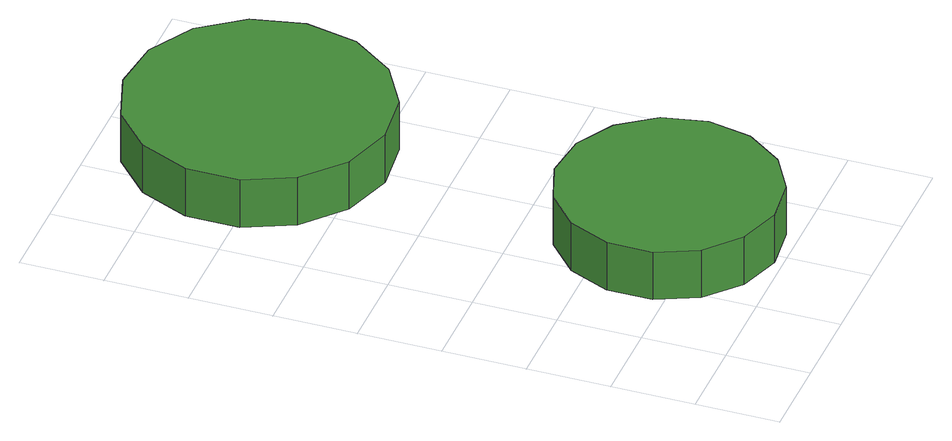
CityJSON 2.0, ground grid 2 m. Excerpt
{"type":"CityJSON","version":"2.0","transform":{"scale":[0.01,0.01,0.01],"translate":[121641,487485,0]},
"CityObjects":{
"tree1":{"type":"SolitaryVegetationObject","attributes":{"function":"something"},"geometry":[{"type":"MultiSurface","lod":"1","boundaries":[[[0,1,2,3,4,5,6,7,8,9,10,11,12,13,14]],[[15,16,17,18,19,20,21,22,23,24,25,26,27,28,29]],[[0,29,28,1]],[[1,28,27,2]],[[2,27,26,3]],[[3,26,25,4]],[[4,25,24,5]],[[5,24,23,6]],[[6,23,22,7]],[[7,22,21,8]],[[8,21,20,9]],[[9,20,19,10]],[[10,19,18,11]],[[11,18,17,12]],[[12,17,16,13]],[[13,16,15,14]],[[14,15,29,0]]]}]},
"tree2":{"type":"SolitaryVegetationObject","attributes":{"function":"something"},"geometry":[{"type":"MultiSurface","lod":"1","boundaries":[[[30,31,32,33,34,35,36,37,38,39,40,41,42,43,44]],[[45,46,47,48,49,50,51,52,53,54,55,56,57,58,59]],[[30,59,58,31]],[[31,58,57,32]],[[32,57,56,33]],[[33,56,55,34]],[[34,55,54,35]],[[35,54,53,36]],[[36,53,52,37]],[[37,52,51,38]],[[38,51,50,39]],[[39,50,49,40]],[[40,49,48,41]],[[41,48,47,42]],[[42,47,46,43]],[[43,46,45,44]],[[44,45,59,30]]]}]}
},
"vertices":[
[665,281,141],[643,388,141],[579,476,141],[485,530,141],[376,542,141],[273,508,141],[192,435,141],[148,336,141],[148,227,141],[192,128,141],[273,55,141],[376,21,141],[485,33,141],[579,87,141],[643,175,141],[643,175,12],[579,87,12],[485,33,12],[376,21,12],[273,55,12],[192,128,12],[148,227,12],[148,336,12],[192,435,12],[273,508,12],[376,542,12],[485,530,12],[579,476,12],[643,388,12],[665,281,12],
[681,1239,166],[654,1365,166],[578,1470,166],[466,1535,166],[337,1549,166],[213,1509,166],[117,1422,166],[64,1303,166],[64,1174,166],[117,1055,166],[213,968,166],[337,928,166],[466,942,166],[578,1007,166],[654,1112,166],[654,1112,37],[578,1007,37],[466,942,37],[337,928,37],[213,968,37],[117,1055,37],[64,1174,37],[64,1303,37],[117,1422,37],[213,1509,37],[337,1549,37],[466,1535,37],[578,1470,37],[654,1365,37],[681,1239,37]
]}
